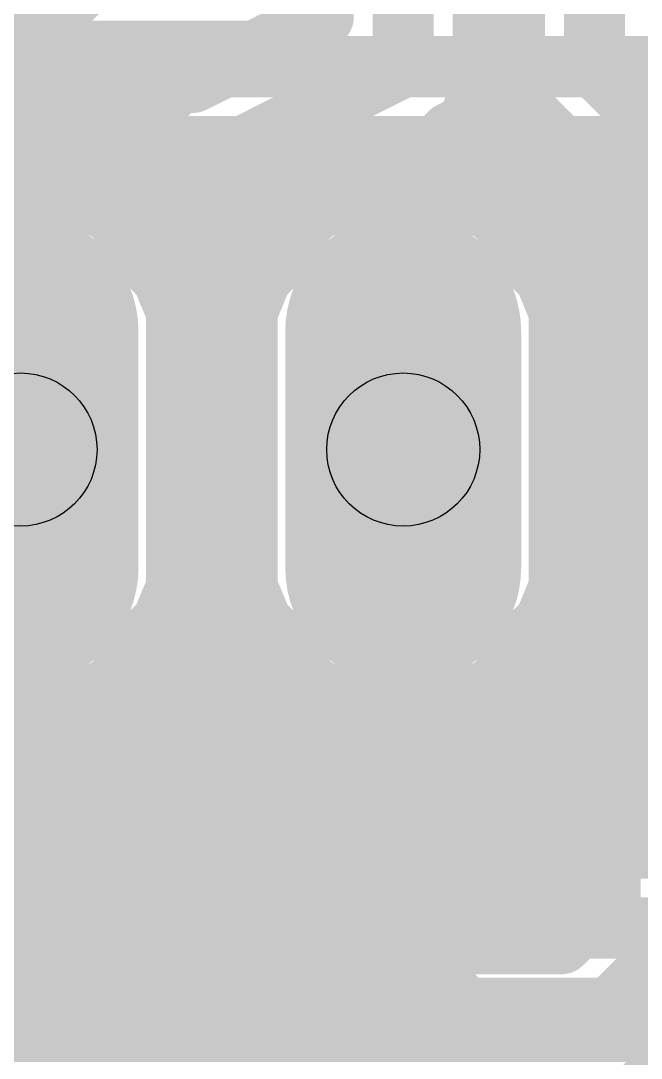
# Model space of a CAD drawing. Extents: x -4.6 to 54.3, y -4.7 to 51.3.
# Drawn here: x 29.85 to 33.97, y 1.04 to 7.92 of the extents above; entities that cross this region are included whole.
import ezdxf

# ---------------------------------------------------------------- set-up
doc = ezdxf.new("R2010")
doc.units = 0
for name, color, linetype in [('1', 22, 'CONTINUOUS'), ('16', 175, 'CONTINUOUS'), ('17', 82, 'CONTINUOUS'), ('21', 253, 'CONTINUOUS'), ('27', 253, 'CONTINUOUS'), ('30', 253, 'CONTINUOUS'), ('44', 253, 'CONTINUOUS')]:
    doc.layers.add(name, color=color, linetype=linetype)

# ---------------------------------------------------------------- blocks, each defined once
blk = doc.blocks.new('LONGP100')
at = {"const_width": 1}
blk.add_lwpolyline([(-0.5, 0), (0.5, 0)], dxfattribs=at)
at = {"const_width": 0.5}
for points in [[(-0.5, 0.25, 1), (-0.5, -0.25)], [(0.5, -0.25, 1), (0.5, 0.25)]]:
    blk.add_lwpolyline(points, format="xyb", dxfattribs=at)

msp = doc.modelspace()

# ---------------------------------------------------------------- linework, layer by layer
at = {"layer": '1', "const_width": 0.4064}
for points in [[(32.385, 7.62), (32.385, 9.95)], [(33.655, 7.62), (33.655, 9.95)], [(31.8536, 8.9673), (31.8536, 7.9484)], [(32.9164, 7.7454), (32.9164, 8.9673)], [(33.1236, 8.9673), (33.1236, 7.3999)], [(31.8536, 7.9484), (30.9896, 7.5164)], [(13.9849, 7.7216), (31.4, 7.7216)], [(32.9587, 7.6608), (32.9164, 7.7454)], [(32.9283, 7.7216), (33.1236, 7.7216)], [(32.9164, 7.5338), (32.9587, 7.6608)], [(31.115, 6.985), (32.385, 7.62)], [(34.29, 6.985), (33.655, 7.62)], [(30.8949, 7.5164), (30.8002, 7.4217)], [(30.9896, 7.5164), (30.8949, 7.5164)], [(32.9164, 7.3999), (32.9164, 7.5338)], [(30.8002, 7.4217), (30.6805, 7.3619)], [(32.8495, 7.3329), (32.9164, 7.3999)], [(33.1236, 7.3999), (33.4349, 7.0886)], [(23.4532, 7.3152), (30.6649, 7.3152)], [(30.6805, 7.3619), (30.6505, 7.2721)], [(32.8195, 7.2431), (32.8495, 7.3329)], [(32.8435, 7.3152), (33.2083, 7.3152)], [(30.6505, 7.2721), (30.5836, 7.2051)], [(32.6998, 7.1833), (32.8195, 7.2431)], [(30.5836, 7.2051), (30.5836, 7.0712)], [(32.6051, 7.0886), (32.6998, 7.1833)], [(30.5836, 7.0712), (30.5413, 6.9442)], [(31.6464, 6.6566), (32.5104, 7.0886)], [(32.5104, 7.0886), (32.6051, 7.0886)], [(33.4349, 7.0886), (33.7586, 6.7649)], [(31.115, 2.54), (31.115, 6.985)], [(23.4532, 6.9088), (30.559, 6.9088)], [(30.5413, 6.9442), (30.5836, 6.8596)], [(32.1508, 6.9088), (33.6147, 6.9088)], [(30.0511, 6.8242), (29.6389, 6.8242)], [(30.432, 6.6664), (30.0511, 6.8242)], [(30.5836, 6.8596), (30.5836, 6.5148)], [(32.1789, 6.8242), (31.798, 6.6664)], [(32.5911, 6.8242), (32.1789, 6.8242)], [(32.972, 6.6664), (32.5911, 6.8242)], [(33.7586, 6.7649), (33.7586, 2.1251)], [(30.5836, 6.5148), (30.432, 6.6664)], [(31.798, 6.6664), (31.6464, 6.5148)], [(31.6464, 6.5148), (31.6464, 6.6566)], [(33.2634, 6.375), (32.972, 6.6664)], [(33.136, 6.5024), (33.7586, 6.5024)], [(33.4212, 5.9941), (33.2634, 6.375)], [(33.379, 6.096), (33.7586, 6.096)], [(33.4212, 4.1659), (33.4212, 5.9941)], [(33.4212, 5.6896), (33.7586, 5.6896)], [(33.4212, 5.2832), (33.7586, 5.2832)], [(33.4212, 4.8768), (33.7586, 4.8768)], [(33.4212, 4.4704), (33.7586, 4.4704)], [(33.2634, 3.785), (33.4212, 4.1659)], [(33.379, 4.064), (33.7586, 4.064)], [(32.972, 3.4936), (33.2634, 3.785)], [(33.136, 3.6576), (33.7586, 3.6576)], [(30.432, 3.4936), (30.5836, 3.6452)], [(30.5836, 3.6452), (30.5836, 2.7601)], [(31.6464, 2.3199), (31.6464, 3.6452)], [(31.6464, 3.6452), (31.798, 3.4936)], [(30.0511, 3.3358), (30.432, 3.4936)], [(31.798, 3.4936), (32.1789, 3.3358)], [(32.5911, 3.3358), (32.972, 3.4936)], [(29.6389, 3.3358), (30.0511, 3.3358)], [(32.1789, 3.3358), (32.5911, 3.3358)], [(23.5282, 3.2512), (30.5836, 3.2512)], [(31.6464, 3.2512), (33.7586, 3.2512)], [(23.5282, 2.8448), (30.5836, 2.8448)], [(31.6464, 2.8448), (33.7586, 2.8448)], [(30.5836, 2.7601), (30.2599, 2.4364)], [(30.48, 1.905), (31.115, 2.54)], [(4.6631, 2.4384), (30.2619, 2.4384)], [(30.2599, 2.4364), (4.6651, 2.4364)], [(31.6464, 2.4384), (33.7586, 2.4384)], [(31.3351, 2.0086), (31.6464, 2.3199)], [(33.7586, 2.1251), (33.4349, 1.8014)], [(31.1279, 1.8014), (31.3351, 2.0086)], [(31.3585, 2.032), (33.6655, 2.032)], [(4.445, 1.905), (30.48, 1.905)], [(33.655, 1.27), (34.29, 1.905)], [(33.4349, 1.8014), (31.1279, 1.8014)], [(33.8751, 0.7386), (34.5101, 1.3736)], [(3.81, 1.27), (33.655, 1.27)]]:
    msp.add_lwpolyline(points, dxfattribs=at)
at = {"layer": '1', "const_width": 0.2032}
for points in [[(31.899, 7.8575, 1), (31.8082, 8.0393)], [(31.752, 7.9484, 1), (31.9552, 7.9484)], [(31.4, 7.62, 1), (31.4, 7.8232)], [(33.0073, 7.7909, 1), (32.8255, 7.7)], [(32.9283, 7.8232, 1), (32.9283, 7.62)], [(33.1236, 7.62, 1), (33.1236, 7.8232)], [(33.0551, 7.6286, 1), (32.8623, 7.6929)], [(32.4304, 7.5291, 1), (32.3396, 7.7109)], [(32.8148, 7.7454, 1), (33.018, 7.7454)], [(32.8679, 7.6153, 1), (33.0496, 7.7062)], [(33.7268, 7.6918, 1), (33.5832, 7.5482)], [(30.8949, 7.618, 1), (30.8949, 7.4148)], [(30.9667, 7.4446, 1), (30.823, 7.5882)], [(30.9896, 7.4148, 1), (30.9896, 7.618)], [(32.2834, 7.62, 1), (32.4866, 7.62)], [(33.018, 7.5338, 1), (32.8148, 7.5338)], [(33.5534, 7.62, 1), (33.7566, 7.62)], [(30.9441, 7.6073, 1), (31.035, 7.4255)], [(32.82, 7.5659, 1), (33.0128, 7.5016)], [(30.7284, 7.4936, 1), (30.8721, 7.3499)], [(30.8457, 7.3309, 1), (30.7548, 7.5126)], [(32.9882, 7.328, 1), (32.8446, 7.4717)], [(33.1954, 7.4717, 1), (33.0518, 7.328)], [(30.635, 7.4527, 1), (30.7259, 7.271)], [(30.7769, 7.3297, 1), (30.5841, 7.394)], [(30.6649, 7.2136, 1), (30.6649, 7.4168)], [(32.8435, 7.4168, 1), (32.8435, 7.2136)], [(32.7776, 7.4048, 1), (32.9213, 7.2611)], [(32.9458, 7.3008, 1), (32.7531, 7.3651)], [(33.2083, 7.2136, 1), (33.2083, 7.4168)], [(30.7224, 7.2002, 1), (30.5787, 7.3439)], [(32.865, 7.1523, 1), (32.7741, 7.334)], [(32.8148, 7.3999, 1), (33.018, 7.3999)], [(33.022, 7.3999, 1), (33.2252, 7.3999)], [(30.6852, 7.2051, 1), (30.482, 7.2051)], [(30.5118, 7.277, 1), (30.6554, 7.1333)], [(30.5542, 7.3042, 1), (30.7469, 7.2399)], [(32.6543, 7.2741, 1), (32.7452, 7.0924)], [(32.7716, 7.1114, 1), (32.6279, 7.2551)], [(32.7231, 7.2753, 1), (32.9159, 7.211)], [(30.68, 7.0391, 1), (30.4872, 7.1034)], [(32.5104, 7.1902, 1), (32.5104, 6.987)], [(32.5559, 6.9977, 1), (32.465, 7.1795)], [(32.5333, 7.1604, 1), (32.677, 7.0168)], [(32.6051, 6.987, 1), (32.6051, 7.1902)], [(33.5067, 7.1604, 1), (33.363, 7.0168)], [(33.363, 7.0168, 1), (33.5067, 7.1604)], [(30.482, 7.0712, 1), (30.6852, 7.0712)], [(31.2166, 6.985, 1), (31.0134, 6.985)], [(31.0696, 7.0759, 1), (31.1604, 6.8941)], [(30.6321, 6.9897, 1), (30.4504, 6.8988)], [(30.559, 6.8072, 1), (30.559, 7.0104)], [(32.1508, 7.0104, 1), (32.1508, 6.8072)], [(33.6147, 6.8072, 1), (33.6147, 7.0104)], [(30.09, 6.9181, 1), (30.0122, 6.7303)], [(30.0511, 6.7226, 1), (30.0511, 6.9258)], [(30.4449, 6.9763, 1), (30.6377, 6.9121)], [(30.6852, 6.8596, 1), (30.482, 6.8596)], [(32.1789, 6.9258, 1), (32.1789, 6.7226)], [(32.2178, 6.7303, 1), (32.14, 6.9181)], [(32.63, 6.9181, 1), (32.5522, 6.7303)], [(32.5911, 6.7226, 1), (32.5911, 6.9258)], [(30.4927, 6.8141, 1), (30.6745, 6.905)], [(33.8602, 6.7649, 1), (33.657, 6.7649)], [(33.6868, 6.693, 1), (33.8304, 6.8367)], [(30.5038, 6.7383, 1), (30.3601, 6.5946)], [(30.3931, 6.5726, 1), (30.4708, 6.7603)], [(31.748, 6.6566, 1), (31.5448, 6.6566)], [(31.601, 6.7475, 1), (31.6918, 6.5657)], [(31.7592, 6.7603, 1), (31.8369, 6.5726)], [(31.8699, 6.5946, 1), (31.7262, 6.7383)], [(33.0438, 6.7383, 1), (32.9001, 6.5946)], [(32.9331, 6.5726, 1), (33.0108, 6.7603)], [(30.5118, 6.443, 1), (30.6554, 6.5866)], [(31.5746, 6.5866, 1), (31.7182, 6.443)], [(33.136, 6.604, 1), (33.136, 6.4008)], [(33.7586, 6.4008, 1), (33.7586, 6.604)], [(30.482, 6.5148, 1), (30.6852, 6.5148)], [(31.5448, 6.5148, 1), (31.748, 6.5148)], [(33.3573, 6.4138, 1), (33.1696, 6.3361)], [(33.1916, 6.3031, 1), (33.3353, 6.4468)], [(33.379, 6.1976, 1), (33.379, 5.9944)], [(33.7586, 5.9944, 1), (33.7586, 6.1976)], [(33.5228, 5.9941, 1), (33.3196, 5.9941)], [(33.3273, 5.9552, 1), (33.5151, 6.033)], [(33.4212, 5.7912, 1), (33.4212, 5.588)], [(33.7586, 5.588, 1), (33.7586, 5.7912)], [(33.4212, 5.3848, 1), (33.4212, 5.1816)], [(33.7586, 5.1816, 1), (33.7586, 5.3848)], [(33.4212, 4.9784, 1), (33.4212, 4.7752)], [(33.7586, 4.7752, 1), (33.7586, 4.9784)], [(33.4212, 4.572, 1), (33.4212, 4.3688)], [(33.7586, 4.3688, 1), (33.7586, 4.572)], [(33.5151, 4.127, 1), (33.3273, 4.2048)], [(33.379, 4.1656, 1), (33.379, 3.9624)], [(33.3196, 4.1659, 1), (33.5228, 4.1659)], [(33.7586, 3.9624, 1), (33.7586, 4.1656)], [(33.1696, 3.8239, 1), (33.3573, 3.7462)], [(33.3353, 3.7132, 1), (33.1916, 3.8569)], [(33.136, 3.7592, 1), (33.136, 3.556)], [(33.7586, 3.556, 1), (33.7586, 3.7592)], [(30.6852, 3.6452, 1), (30.482, 3.6452)], [(30.6554, 3.5734, 1), (30.5118, 3.717)], [(31.748, 3.6452, 1), (31.5448, 3.6452)], [(31.7182, 3.717, 1), (31.5746, 3.5734)], [(30.3601, 3.5654, 1), (30.5038, 3.4217)], [(30.4708, 3.3997, 1), (30.3931, 3.5874)], [(31.8369, 3.5874, 1), (31.7592, 3.3997)], [(31.7262, 3.4217, 1), (31.8699, 3.5654)], [(32.9001, 3.5654, 1), (33.0438, 3.4217)], [(33.0108, 3.3997, 1), (32.9331, 3.5874)], [(30.0122, 3.4297, 1), (30.09, 3.2419)], [(30.0511, 3.2342, 1), (30.0511, 3.4374)], [(32.1789, 3.4374, 1), (32.1789, 3.2342)], [(32.14, 3.2419, 1), (32.2178, 3.4297)], [(32.5522, 3.4297, 1), (32.63, 3.2419)], [(32.5911, 3.2342, 1), (32.5911, 3.4374)], [(30.5836, 3.1496, 1), (30.5836, 3.3528)], [(31.6464, 3.3528, 1), (31.6464, 3.1496)], [(33.7586, 3.1496, 1), (33.7586, 3.3528)], [(30.5836, 2.7432, 1), (30.5836, 2.9464)], [(31.6464, 2.9464, 1), (31.6464, 2.7432)], [(33.7586, 2.7432, 1), (33.7586, 2.9464)], [(30.6554, 2.6883, 1), (30.5118, 2.832)], [(30.482, 2.7601, 1), (30.6852, 2.7601)], [(31.1868, 2.4682, 1), (31.0432, 2.6118)], [(30.2599, 2.3348, 1), (30.2599, 2.538)], [(30.2619, 2.3368, 1), (30.2619, 2.54)], [(31.0134, 2.54, 1), (31.2166, 2.54)], [(31.6464, 2.54, 1), (31.6464, 2.3368)], [(33.7586, 2.3368, 1), (33.7586, 2.54)], [(30.188, 2.5082, 1), (30.3317, 2.3646)], [(31.7182, 2.248, 1), (31.5746, 2.3917)], [(31.5448, 2.3199, 1), (31.748, 2.3199)], [(33.8304, 2.0533, 1), (33.6868, 2.197)], [(31.3585, 2.1336, 1), (31.3585, 1.9304)], [(31.407, 1.9368, 1), (31.2633, 2.0804)], [(33.657, 2.1251, 1), (33.8602, 2.1251)], [(33.6655, 1.9304, 1), (33.6655, 2.1336)], [(31.2633, 2.0804, 1), (31.407, 1.9368)], [(30.4082, 1.9768, 1), (30.5518, 1.8332)], [(30.48, 1.8034, 1), (30.48, 2.0066)], [(31.1279, 1.903, 1), (31.1279, 1.6998)], [(33.4349, 1.6998, 1), (33.4349, 1.903)], [(31.0561, 1.8732, 1), (31.1997, 1.7296)], [(33.363, 1.8732, 1), (33.5067, 1.7296)], [(33.655, 1.1684, 1), (33.655, 1.3716)], [(33.5832, 1.3418, 1), (33.7268, 1.1982)]]:
    msp.add_lwpolyline(points, format="xyb", dxfattribs=at)
at = {"layer": '16', "const_width": 0.4064}
for points in [[(30.2599, 8.1514), (29.6249, 7.5164)], [(0.635, 7.7216), (29.8301, 7.7216)], [(30.48, 7.62), (29.845, 6.985)], [(37.465, 7.62), (30.48, 7.62)], [(30.3764, 6.7649), (30.7001, 7.0886)], [(30.7001, 7.0886), (37.2449, 7.0886)], [(29.845, 6.985), (29.845, 5.08)], [(30.5203, 6.9088), (37.4247, 6.9088)], [(32.1789, 6.8242), (31.798, 6.6664)], [(32.5911, 6.8242), (32.1789, 6.8242)], [(32.972, 6.6664), (32.5911, 6.8242)], [(30.3764, 6.6895), (30.3764, 6.7649)], [(30.432, 6.6664), (30.3764, 6.6895)], [(30.7234, 6.375), (30.432, 6.6664)], [(31.798, 6.6664), (31.5066, 6.375)], [(33.2634, 6.375), (32.972, 6.6664)], [(30.596, 6.5024), (31.634, 6.5024)], [(33.136, 6.5024), (35.3405, 6.5024)], [(30.8812, 5.9941), (30.7234, 6.375)], [(31.5066, 6.375), (31.3488, 5.9941)], [(33.4212, 5.9941), (33.2634, 6.375)], [(30.839, 6.096), (31.391, 6.096)], [(33.379, 6.096), (35.1267, 6.096)], [(30.8812, 4.1659), (30.8812, 5.9941)], [(31.3488, 5.9941), (31.3488, 4.1659)], [(33.4212, 4.1659), (33.4212, 5.9941)], [(30.8812, 5.6896), (31.3488, 5.6896)], [(33.4212, 5.6896), (35.0838, 5.6896)], [(30.8812, 5.2832), (31.3488, 5.2832)], [(33.4212, 5.2832), (35.0838, 5.2832)], [(32.385, 2.54), (32.385, 5.08)], [(30.8812, 4.8768), (31.3488, 4.8768)], [(33.4212, 4.8768), (35.0838, 4.8768)], [(30.8812, 4.4704), (31.3488, 4.4704)], [(33.4212, 4.4704), (35.0838, 4.4704)], [(30.7234, 3.785), (30.8812, 4.1659)], [(31.3488, 4.1659), (31.5066, 3.785)], [(33.2634, 3.785), (33.4212, 4.1659)], [(30.839, 4.064), (31.391, 4.064)], [(33.379, 4.064), (35.1267, 4.064)], [(30.432, 3.4936), (30.7234, 3.785)], [(31.5066, 3.785), (31.798, 3.4936)], [(32.972, 3.4936), (33.2634, 3.785)], [(30.596, 3.6576), (31.634, 3.6576)], [(33.136, 3.6576), (35.3405, 3.6576)], [(30.0511, 3.3358), (30.432, 3.4936)], [(31.798, 3.4936), (31.8536, 3.4705)], [(31.8536, 3.4705), (31.8536, 2.3199)], [(32.9164, 3.4705), (32.972, 3.4936)], [(32.9164, 2.7601), (32.9164, 3.4705)], [(29.6389, 3.3358), (30.0511, 3.3358)], [(0.635, 3.2512), (31.8536, 3.2512)], [(32.9164, 3.2512), (40.7436, 3.2512)], [(0.635, 2.8448), (31.8536, 2.8448)], [(32.9164, 2.8448), (40.7436, 2.8448)], [(33.2401, 2.4364), (32.9164, 2.7601)], [(33.02, 1.905), (32.385, 2.54)], [(0.635, 2.4384), (31.8536, 2.4384)], [(33.2381, 2.4384), (40.4219, 2.4384)], [(40.4199, 2.4364), (33.2401, 2.4364)], [(31.8536, 2.3199), (32.1649, 2.0086)], [(0.635, 2.032), (32.1415, 2.032)], [(32.1649, 2.0086), (32.1649, 2.0086)], [(32.1649, 2.0086), (32.4886, 1.6849)], [(40.64, 1.905), (33.02, 1.905)], [(32.4886, 1.6849), (32.4886, 1.6849)], [(32.4886, 1.6849), (32.7999, 1.3736)], [(0.635, 1.6256), (32.5479, 1.6256)], [(32.7999, 1.3736), (40.8601, 1.3736)], [(0.635, 1.2192), (51.435, 1.2192)]]:
    msp.add_lwpolyline(points, dxfattribs=at)
at = {"layer": '16', "const_width": 0.2032}
for points in [[(29.8301, 7.62, 1), (29.8301, 7.8232)], [(30.48, 7.7216, 1), (30.48, 7.5184)], [(30.5518, 7.5482, 1), (30.4082, 7.6918)], [(30.7001, 7.1902, 1), (30.7001, 6.987)], [(30.772, 7.0168, 1), (30.6283, 7.1604)], [(29.9466, 6.985, 1), (29.7434, 6.985)], [(29.7732, 7.0568, 1), (29.9168, 6.9132)], [(30.5203, 7.0104, 1), (30.5203, 6.8072)], [(32.1789, 6.9258, 1), (32.1789, 6.7226)], [(32.2178, 6.7303, 1), (32.14, 6.9181)], [(32.63, 6.9181, 1), (32.5522, 6.7303)], [(32.5911, 6.7226, 1), (32.5911, 6.9258)], [(30.478, 6.7649, 1), (30.2748, 6.7649)], [(30.3046, 6.8367, 1), (30.4482, 6.693)], [(30.4153, 6.7833, 1), (30.3375, 6.5956)], [(30.5038, 6.7383, 1), (30.3601, 6.5946)], [(30.3931, 6.5726, 1), (30.4708, 6.7603)], [(31.7592, 6.7603, 1), (31.8369, 6.5726)], [(31.8699, 6.5946, 1), (31.7262, 6.7383)], [(33.0438, 6.7383, 1), (32.9001, 6.5946)], [(32.9331, 6.5726, 1), (33.0108, 6.7603)], [(30.2748, 6.6895, 1), (30.478, 6.6895)], [(30.596, 6.604, 1), (30.596, 6.4008)], [(31.634, 6.4008, 1), (31.634, 6.604)], [(33.136, 6.604, 1), (33.136, 6.4008)], [(30.8173, 6.4138, 1), (30.6296, 6.3361)], [(30.6516, 6.3031, 1), (30.7953, 6.4468)], [(31.4347, 6.4468, 1), (31.5784, 6.3031)], [(31.6004, 6.3361, 1), (31.4127, 6.4138)], [(33.3573, 6.4138, 1), (33.1696, 6.3361)], [(33.1916, 6.3031, 1), (33.3353, 6.4468)], [(30.839, 6.1976, 1), (30.839, 5.9944)], [(31.391, 5.9944, 1), (31.391, 6.1976)], [(33.379, 6.1976, 1), (33.379, 5.9944)], [(30.9828, 5.9941, 1), (30.7796, 5.9941)], [(31.4504, 5.9941, 1), (31.2472, 5.9941)], [(33.5228, 5.9941, 1), (33.3196, 5.9941)], [(30.7873, 5.9552, 1), (30.9751, 6.033)], [(31.2549, 6.033, 1), (31.4427, 5.9552)], [(33.3273, 5.9552, 1), (33.5151, 6.033)], [(30.8812, 5.7912, 1), (30.8812, 5.588)], [(31.3488, 5.588, 1), (31.3488, 5.7912)], [(33.4212, 5.7912, 1), (33.4212, 5.588)], [(30.8812, 5.3848, 1), (30.8812, 5.1816)], [(31.3488, 5.1816, 1), (31.3488, 5.3848)], [(33.4212, 5.3848, 1), (33.4212, 5.1816)], [(32.4866, 5.08, 1), (32.2834, 5.08)], [(29.7434, 5.08, 1), (29.9466, 5.08)], [(30.8812, 4.9784, 1), (30.8812, 4.7752)], [(31.3488, 4.7752, 1), (31.3488, 4.9784)], [(33.4212, 4.9784, 1), (33.4212, 4.7752)], [(30.8812, 4.572, 1), (30.8812, 4.3688)], [(31.3488, 4.3688, 1), (31.3488, 4.572)], [(33.4212, 4.572, 1), (33.4212, 4.3688)], [(30.9751, 4.127, 1), (30.7873, 4.2048)], [(31.4427, 4.2048, 1), (31.2549, 4.127)], [(33.5151, 4.127, 1), (33.3273, 4.2048)], [(30.839, 4.1656, 1), (30.839, 3.9624)], [(30.7796, 4.1659, 1), (30.9828, 4.1659)], [(31.2472, 4.1659, 1), (31.4504, 4.1659)], [(31.391, 3.9624, 1), (31.391, 4.1656)], [(33.379, 4.1656, 1), (33.379, 3.9624)], [(33.3196, 4.1659, 1), (33.5228, 4.1659)], [(30.6296, 3.8239, 1), (30.8173, 3.7462)], [(30.7953, 3.7132, 1), (30.6516, 3.8569)], [(31.5784, 3.8569, 1), (31.4347, 3.7132)], [(31.4127, 3.7462, 1), (31.6004, 3.8239)], [(33.1696, 3.8239, 1), (33.3573, 3.7462)], [(33.3353, 3.7132, 1), (33.1916, 3.8569)], [(30.596, 3.7592, 1), (30.596, 3.556)], [(31.634, 3.556, 1), (31.634, 3.7592)], [(33.136, 3.7592, 1), (33.136, 3.556)], [(30.3601, 3.5654, 1), (30.5038, 3.4217)], [(30.4708, 3.3997, 1), (30.3931, 3.5874)], [(31.8369, 3.5874, 1), (31.7592, 3.3997)], [(31.7262, 3.4217, 1), (31.8699, 3.5654)], [(31.9552, 3.4705, 1), (31.752, 3.4705)], [(31.8147, 3.3767, 1), (31.8925, 3.5644)], [(33.018, 3.4705, 1), (32.8148, 3.4705)], [(32.8775, 3.5644, 1), (32.9553, 3.3767)], [(32.9001, 3.5654, 1), (33.0438, 3.4217)], [(33.0108, 3.3997, 1), (32.9331, 3.5874)], [(30.0122, 3.4297, 1), (30.09, 3.2419)], [(30.0511, 3.2342, 1), (30.0511, 3.4374)], [(31.8536, 3.1496, 1), (31.8536, 3.3528)], [(32.9164, 3.3528, 1), (32.9164, 3.1496)], [(31.8536, 2.7432, 1), (31.8536, 2.9464)], [(32.9164, 2.9464, 1), (32.9164, 2.7432)], [(32.9882, 2.832, 1), (32.8446, 2.6883)], [(32.8148, 2.7601, 1), (33.018, 2.7601)], [(32.4568, 2.6118, 1), (32.3132, 2.4682)], [(31.8536, 2.3368, 1), (31.8536, 2.54)], [(32.2834, 2.54, 1), (32.4866, 2.54)], [(33.2381, 2.54, 1), (33.2381, 2.3368)], [(33.2401, 2.538, 1), (33.2401, 2.3348)], [(33.1683, 2.3646, 1), (33.312, 2.5082)], [(31.9254, 2.3917, 1), (31.7818, 2.248)], [(31.752, 2.3199, 1), (31.9552, 2.3199)], [(32.1649, 2.1102, 1), (32.1649, 1.907)], [(32.2367, 2.0804, 1), (32.093, 1.9368)], [(32.1415, 1.9304, 1), (32.1415, 2.1336)], [(32.1649, 1.907, 1), (32.1649, 2.1102)], [(32.093, 1.9368, 1), (32.2367, 2.0804)], [(33.02, 2.0066, 1), (33.02, 1.8034)], [(32.9482, 1.8332, 1), (33.0918, 1.9768)], [(32.5902, 1.6849, 1), (32.387, 1.6849)], [(32.5604, 1.7567, 1), (32.4168, 1.613)], [(32.4168, 1.613, 1), (32.5604, 1.7567)], [(32.5479, 1.524, 1), (32.5479, 1.7272)], [(32.387, 1.6849, 1), (32.5902, 1.6849)], [(32.7999, 1.4752, 1), (32.7999, 1.272)], [(32.728, 1.3018, 1), (32.8717, 1.4454)]]:
    msp.add_lwpolyline(points, format="xyb", dxfattribs=at)
at = {"layer": '21', "const_width": 0.1524}
for points in [[(29.21, 6.35), (30.48, 6.35)], [(30.48, 6.35), (31.115, 5.715)], [(31.115, 5.715), (31.75, 6.35)], [(31.75, 6.35), (33.02, 6.35)], [(33.655, 5.715), (33.02, 6.35)], [(31.115, 4.445), (31.115, 5.715)], [(33.655, 4.445), (33.655, 5.715)], [(31.115, 4.445), (30.48, 3.81)], [(31.75, 3.81), (31.115, 4.445)], [(33.02, 3.81), (33.655, 4.445)], [(30.48, 3.81), (29.21, 3.81)], [(33.02, 3.81), (31.75, 3.81)]]:
    msp.add_lwpolyline(points, dxfattribs=at)
at = {"layer": '21', "const_width": 0.0762}
for points in [[(30.5069, 6.3769, 1), (30.4531, 6.3231)], [(30.48, 6.3119, 1), (30.48, 6.3881)], [(31.75, 6.3881, 1), (31.75, 6.3119)], [(31.7769, 6.3231, 1), (31.7231, 6.3769)], [(33.0469, 6.3769, 1), (32.9931, 6.3231)], [(33.02, 6.3119, 1), (33.02, 6.3881)], [(31.1531, 5.715, 1), (31.0769, 5.715)], [(33.6931, 5.715, 1), (33.6169, 5.715)], [(31.0881, 5.7419, 1), (31.1419, 5.6881)], [(31.0881, 5.6881, 1), (31.1419, 5.7419)], [(33.6281, 5.6881, 1), (33.6819, 5.7419)], [(31.0769, 4.445, 1), (31.1531, 4.445)], [(31.1419, 4.4719, 1), (31.0881, 4.4181)], [(31.1419, 4.4181, 1), (31.0881, 4.4719)], [(33.6169, 4.445, 1), (33.6931, 4.445)], [(33.6819, 4.4181, 1), (33.6281, 4.4719)], [(30.4531, 3.8369, 1), (30.5069, 3.7831)], [(30.48, 3.7719, 1), (30.48, 3.8481)], [(31.75, 3.8481, 1), (31.75, 3.7719)], [(31.7231, 3.7831, 1), (31.7769, 3.8369)], [(32.9931, 3.8369, 1), (33.0469, 3.7831)], [(33.02, 3.7719, 1), (33.02, 3.8481)]]:
    msp.add_lwpolyline(points, format="xyb", dxfattribs=at)
at = {"layer": '27', "const_width": 0.1016}
for points in [[(30.3925, 3.1252), (30.1976, 2.9303)], [(30.7823, 3.1252), (30.3925, 3.1252)], [(30.9772, 2.9303), (30.7823, 3.1252)], [(31.367, 3.1252), (31.367, 2.1507)], [(32.1466, 2.1507), (32.1466, 3.1252)], [(32.5364, 3.1252), (33.316, 3.1252)], [(32.9262, 1.9558), (32.9262, 3.1252)], [(30.1976, 2.9303), (30.1976, 2.1507)], [(30.9772, 2.1507), (30.9772, 2.9303)], [(30.1976, 2.1507), (30.3925, 1.9558)], [(30.7823, 1.9558), (30.9772, 2.1507)], [(31.367, 2.1507), (31.5619, 1.9558)], [(31.9517, 1.9558), (32.1466, 2.1507)], [(30.3925, 1.9558), (30.7823, 1.9558)], [(31.5619, 1.9558), (31.9517, 1.9558)]]:
    msp.add_lwpolyline(points, dxfattribs=at)
at = {"layer": '27', "const_width": 0.0508}
for points in [[(30.3925, 3.1506, 1), (30.3925, 3.0998)], [(30.4105, 3.1072, 1), (30.3745, 3.1432)], [(30.8003, 3.1432, 1), (30.7643, 3.1072)], [(30.7823, 3.0998, 1), (30.7823, 3.1506)], [(31.3924, 3.1252, 1), (31.3416, 3.1252)], [(32.172, 3.1252, 1), (32.1212, 3.1252)], [(32.5364, 3.1506, 1), (32.5364, 3.0998)], [(32.9516, 3.1252, 1), (32.9008, 3.1252)], [(33.316, 3.0998, 1), (33.316, 3.1506)], [(30.1796, 2.9483, 1), (30.2156, 2.9123)], [(30.223, 2.9303, 1), (30.1722, 2.9303)], [(31.0026, 2.9303, 1), (30.9518, 2.9303)], [(30.9592, 2.9123, 1), (30.9952, 2.9483)], [(30.2156, 2.1687, 1), (30.1796, 2.1327)], [(30.1722, 2.1507, 1), (30.223, 2.1507)], [(30.9518, 2.1507, 1), (31.0026, 2.1507)], [(30.9952, 2.1327, 1), (30.9592, 2.1687)], [(31.385, 2.1687, 1), (31.349, 2.1327)], [(31.3416, 2.1507, 1), (31.3924, 2.1507)], [(32.1212, 2.1507, 1), (32.172, 2.1507)], [(32.1646, 2.1327, 1), (32.1286, 2.1687)], [(30.3925, 1.9812, 1), (30.3925, 1.9304)], [(30.3745, 1.9378, 1), (30.4105, 1.9738)], [(30.7643, 1.9738, 1), (30.8003, 1.9378)], [(30.7823, 1.9304, 1), (30.7823, 1.9812)], [(31.5619, 1.9812, 1), (31.5619, 1.9304)], [(31.5439, 1.9378, 1), (31.5799, 1.9738)], [(31.9337, 1.9738, 1), (31.9697, 1.9378)], [(31.9517, 1.9304, 1), (31.9517, 1.9812)], [(32.9008, 1.9558, 1), (32.9516, 1.9558)]]:
    msp.add_lwpolyline(points, format="xyb", dxfattribs=at)
at = {"layer": '44'}
for centre in [(29.845, 5.08), (32.385, 5.08)]:
    msp.add_circle(centre, 0.508, dxfattribs=at)

# ---------------------------------------------------------------- block references
at = {"layer": '17', "xscale": 1.416, "yscale": 1.416, "rotation": 270}
for p in [(29.845, 5.08), (29.845, 5.08), (32.385, 5.08), (32.385, 5.08)]:
    msp.add_blockref('LONGP100', p, dxfattribs=at)
at = {"layer": '30', "xscale": 1.566, "yscale": 1.566, "rotation": 270}
for p in [(29.845, 5.08), (32.385, 5.08)]:
    msp.add_blockref('LONGP100', p, dxfattribs=at)

doc.saveas('drawing.dxf')
